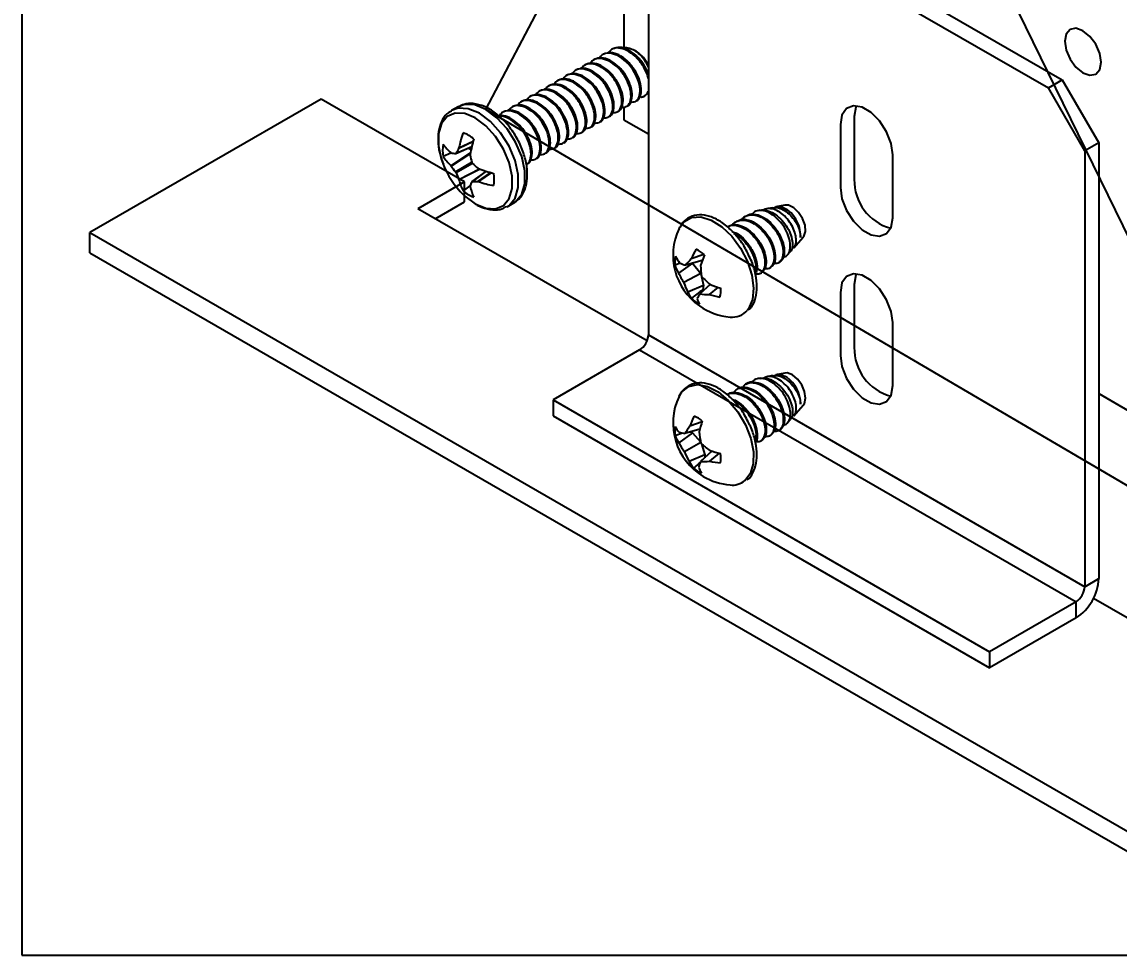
# Model space of a CAD drawing. Extents: x -0.19 to 6.76, y -6.2 to 0.
# Drawn here: x 0 to 2.667, y -6.202 to -3.933 of the extents above; entities that cross this region are included whole.
import ezdxf
from ezdxf import colors
from ezdxf.entities.mleader import LeaderData, LeaderLine
from ezdxf.math import Vec2, Vec3

# ---------------------------------------------------------------- set-up
doc = ezdxf.new("R2010")
doc.units = 0
doc.header["$LTSCALE"] = 0.5
doc.header["$MEASUREMENT"] = 0
for name, color, linetype in [('Brackets', 181, 'CONTINUOUS'), ('End Cap', 92, 'CONTINUOUS'), ('FAB DWG', 221, 'CONTINUOUS'), ('Hardware', 242, 'CONTINUOUS')]:
    doc.layers.add(name, color=color, linetype=linetype)
doc.layers.add('Text-Unprinted', color=131, linetype='CONTINUOUS', plot=False)
doc.styles.add('LSAD_Standard', font='arial.ttf')

msp = doc.modelspace()

# ---------------------------------------------------------------- linework, layer by layer
at = {"layer": 'Brackets', "linetype": 'Continuous', "lineweight": 25, "transparency": 16777216}
for p, q in [((1.6447, -3.564), (2.5286, -4.0741)), ((1.6109, -3.5835), (2.4948, -4.0936)), ((1.5225, -3.6345), (1.5225, -4.6939)), ((2.4948, -4.0936), (2.5286, -4.0741)), ((2.5286, -4.0741), (2.617, -4.2272)), ((2.5832, -4.2467), (2.4948, -4.0936)), ((0.7275, -4.1209), (0.1654, -4.4453)), ((1.0754, -4.3217), (0.7275, -4.1209)), ((2.617, -4.2272), (2.5832, -4.2467)), ((2.617, -4.2272), (2.617, -5.2865)), ((2.5832, -4.2467), (2.5832, -5.306)), ((1.0754, -4.3705), (1.0754, -4.3217)), ((1.0047, -4.4114), (1.0754, -4.3705)), ((1.5194, -4.7085), (0.9624, -4.387)), ((0.1654, -4.4941), (0.1654, -4.4453)), ((0.1654, -4.4453), (3.1239, -6.1528)), ((0.1654, -4.4941), (3.1239, -6.2016)), ((1.5225, -4.6939), (2.5832, -5.306)), ((1.5013, -4.7306), (1.2911, -4.8519)), ((1.5013, -4.7306), (2.5619, -5.3428)), ((1.2911, -4.8519), (2.3518, -5.4641)), ((1.2911, -4.8519), (1.2911, -4.891)), ((1.2911, -4.891), (2.3518, -5.5031)), ((2.5832, -5.306), (2.617, -5.2865)), ((2.5619, -5.3428), (2.3518, -5.4641)), ((2.5619, -5.3818), (2.5619, -5.3428)), ((3.2251, -5.6929), (2.6042, -5.3346)), ((2.5619, -5.3818), (2.3518, -5.5031)), ((2.3518, -5.4641), (2.3518, -5.5031))]:
    msp.add_line(p, q, dxfattribs=at)
at = {"layer": 'Brackets', "transparency": 16777216}
for p, q in [((1.9892, -4.1824), (1.9892, -4.3355)), ((2.023, -4.1628), (2.023, -4.3159)), ((2.1165, -4.4089), (2.1165, -4.2558)), ((2.023, -4.5711), (2.023, -4.7242)), ((1.9892, -4.5906), (1.9892, -4.7437)), ((2.1165, -4.8172), (2.1165, -4.6641))]:
    msp.add_line(p, q, dxfattribs=at)
at = {"layer": 'Brackets', "ltscale": 0.5, "transparency": 16777216}
msp.add_line((1.0754, -4.3217), (0.9624, -4.387), dxfattribs=at)
at = {"layer": 'Brackets', "transparency": 16777216, "flags": 128}
for points in [[(2.1165, -4.2558), (2.1126, -4.2285), (2.1016, -4.2), (2.0846, -4.1738), (2.0639, -4.1531), (2.0418, -4.1403), (2.021, -4.1371), (2.0041, -4.1437), (1.993, -4.1594), (1.9892, -4.1824)], [(2.028, -4.1371), (2.0268, -4.1399), (2.023, -4.1628)], [(1.9892, -4.3355), (1.993, -4.3628), (2.0041, -4.3913), (2.021, -4.4175), (2.0418, -4.4382), (2.0639, -4.4509), (2.0846, -4.4542), (2.1016, -4.4476), (2.1126, -4.4319), (2.1165, -4.4089)], [(2.1165, -4.6641), (2.1126, -4.6368), (2.1016, -4.6083), (2.0846, -4.5821), (2.0639, -4.5614), (2.0418, -4.5486), (2.021, -4.5454), (2.0041, -4.552), (1.993, -4.5677), (1.9892, -4.5906)], [(2.028, -4.5454), (2.0268, -4.5482), (2.023, -4.5711)], [(1.9892, -4.7437), (1.993, -4.7711), (2.0041, -4.7996), (2.021, -4.8257), (2.0418, -4.8465), (2.0639, -4.8592), (2.0846, -4.8625), (2.1016, -4.8558), (2.1126, -4.8401), (2.1165, -4.8172)]]:
    msp.add_lwpolyline(points, dxfattribs=at)
at = {"layer": 'Brackets', "transparency": 16777216}
for centre in [(2.1437, -4.3183), (2.1437, -4.7266)]:
    msp.add_arc(centre, 0.1207, 178.8635, 254.4999, dxfattribs=at)
at = {"layer": 'Brackets', "linetype": 'Continuous', "lineweight": 25, "transparency": 16777216}
for centre, radius in [((1.4764, -4.6918), 0.0461), ((2.4975, -5.2811), 0.1196), ((2.5371, -5.304), 0.0461)]:
    msp.add_arc(centre, radius, 302.6023, 357.3977, dxfattribs=at)
at = {"layer": 'End Cap', "transparency": 16777216}
for p, q in [((1.4632, -2.9539), (1.4632, -3.9954)), ((1.4632, -4.1404), (1.4632, -4.1707)), ((1.4632, -4.1707), (1.5225, -4.2049)), ((2.617, -4.8367), (3.2839, -5.2217))]:
    msp.add_line(p, q, dxfattribs=at)
at = {"layer": 'End Cap', "transparency": 16777216, "flags": 128}
msp.add_lwpolyline([(2.6229, -4.031), (2.6195, -4.0095), (2.61, -3.9874), (2.5956, -3.9681), (2.5787, -3.9544), (2.5618, -3.9485), (2.5475, -3.9513), (2.5379, -3.9624), (2.5345, -3.9799), (2.5379, -4.0014), (2.5475, -4.0235), (2.5618, -4.0428), (2.5787, -4.0565), (2.5956, -4.0624), (2.61, -4.0596), (2.6195, -4.0486), (2.6229, -4.031)], dxfattribs=at)
at = {"layer": 'Hardware', "transparency": 16777216}
for p, q in [((1.426, -4.0276), (1.4287, -4.026)), ((1.4481, -4.0149), (1.4508, -4.0133)), ((1.4702, -4.0021), (1.4729, -4.0005)), ((1.4937, -4.0051), (1.4875, -4.0016)), ((1.3818, -4.0531), (1.3845, -4.0515)), ((1.4039, -4.0404), (1.4066, -4.0388)), ((1.3376, -4.0786), (1.3403, -4.077)), ((1.3597, -4.0659), (1.3624, -4.0643)), ((1.2934, -4.1041), (1.2962, -4.1026)), ((1.3155, -4.0914), (1.3182, -4.0898)), ((1.2492, -4.1297), (1.252, -4.1281)), ((1.2713, -4.1169), (1.2741, -4.1153)), ((1.5046, -4.1159), (1.5013, -4.1152)), ((1.0603, -4.1392), (1.0443, -4.1484)), ((1.205, -4.1552), (1.2078, -4.1536)), ((1.2271, -4.1424), (1.2299, -4.1408)), ((1.1829, -4.1679), (1.1857, -4.1663)), ((1.0543, -4.253), (1.0934, -4.2361)), ((1.0551, -4.2522), (1.0935, -4.2356)), ((1.0962, -4.2244), (1.0618, -4.2405)), ((1.0618, -4.2405), (1.0622, -4.2392)), ((1.0622, -4.2392), (1.0965, -4.2232)), ((1.0852, -4.2396), (1.0918, -4.2434)), ((1.0426, -4.2524), (1.0239, -4.2603)), ((1.0423, -4.2507), (1.0432, -4.2512)), ((1.0423, -4.2825), (1.0904, -4.2509)), ((1.0901, -4.2527), (1.0432, -4.2835)), ((1.0897, -4.2551), (1.0897, -4.2566)), ((1.0432, -4.2835), (1.0423, -4.2825)), ((1.0535, -4.2972), (1.0932, -4.2743)), ((1.0948, -4.2769), (1.0551, -4.2998)), ((1.0618, -4.3157), (1.1119, -4.2904)), ((1.1136, -4.291), (1.0622, -4.3169)), ((1.1083, -4.2888), (1.1096, -4.2895)), ((1.0622, -4.3169), (1.0618, -4.3157)), ((1.1279, -4.2959), (1.0937, -4.3213)), ((1.1284, -4.296), (1.0948, -4.321)), ((1.1083, -4.3211), (1.1395, -4.2993)), ((1.1406, -4.2996), (1.1096, -4.3213)), ((1.0884, -4.3318), (1.0723, -4.344)), ((1.0897, -4.3318), (1.0897, -4.3328)), ((1.1096, -4.3213), (1.1083, -4.3211)), ((1.1793, -4.3823), (1.1952, -4.373)), ((1.794, -4.3909), (1.7884, -4.392)), ((1.8239, -4.3846), (1.8104, -4.3874)), ((1.8538, -4.3783), (1.8324, -4.3828)), ((1.7392, -4.417), (1.7364, -4.4186)), ((1.7613, -4.4042), (1.7585, -4.4058)), ((1.597, -4.4354), (1.5987, -4.432)), ((1.876, -4.4822), (1.899, -4.4566)), ((1.6573, -4.4981), (1.6269, -4.5089)), ((1.861, -4.499), (1.8672, -4.4921)), ((1.601, -4.5198), (1.5867, -4.5243)), ((1.6294, -4.5199), (1.5958, -4.5436)), ((1.6529, -4.5127), (1.6131, -4.5247)), ((1.6292, -4.5198), (1.6294, -4.5199)), ((1.6294, -4.5199), (1.6497, -4.5446)), ((1.6545, -4.5104), (1.6529, -4.5127)), ((1.8164, -4.5317), (1.8192, -4.5301)), ((1.8385, -4.519), (1.8413, -4.5174)), ((1.6497, -4.5446), (1.6088, -4.5669)), ((1.6497, -4.5446), (1.6562, -4.5741)), ((1.7943, -4.5445), (1.7971, -4.5429)), ((1.6562, -4.5741), (1.6186, -4.5897)), ((1.6726, -4.5711), (1.6476, -4.5943)), ((1.6562, -4.5741), (1.6552, -4.5836)), ((1.6918, -4.5782), (1.6699, -4.5958)), ((1.7945, -4.799), (1.7887, -4.8002)), ((1.8245, -4.7927), (1.8107, -4.7956)), ((1.8538, -4.7866), (1.8326, -4.791)), ((1.7395, -4.8251), (1.7367, -4.8267)), ((1.7616, -4.8123), (1.7588, -4.8139)), ((1.597, -4.8436), (1.598, -4.8416)), ((1.7174, -4.8378), (1.7146, -4.8394)), ((1.8762, -4.8903), (1.899, -4.8649)), ((1.6529, -4.9052), (1.6233, -4.9161)), ((1.8612, -4.9071), (1.8676, -4.8999)), ((1.6057, -4.9324), (1.5872, -4.9389)), ((1.6297, -4.9323), (1.5966, -4.9564)), ((1.6479, -4.9227), (1.6112, -4.9338)), ((1.6251, -4.9296), (1.6297, -4.9323)), ((1.6297, -4.9323), (1.6495, -4.9537)), ((1.65, -4.9559), (1.6105, -4.9784)), ((1.652, -4.9587), (1.6595, -4.9851)), ((1.7947, -4.9526), (1.7974, -4.951)), ((1.8167, -4.9398), (1.8195, -4.9382)), ((1.6595, -4.9851), (1.622, -5.0014)), ((1.6766, -4.9764), (1.6495, -5.0017)), ((1.6595, -4.9851), (1.6594, -4.9925)), ((1.6947, -4.9815), (1.6712, -5.0009))]:
    msp.add_line(p, q, dxfattribs=at)
at = {"layer": 'Hardware', "transparency": 16777216, "flags": 128}
for points in [[(1.1019, -4.3756), (1.1274, -4.3861), (1.1509, -4.3873), (1.1704, -4.379), (1.1843, -4.362), (1.1916, -4.3377), (1.1916, -4.3079), (1.1843, -4.2751), (1.1704, -4.242), (1.1509, -4.2113), (1.1274, -4.1854), (1.1019, -4.1664), (1.0764, -4.1559), (1.053, -4.1548), (1.0335, -4.163), (1.0195, -4.18), (1.0123, -4.2044), (1.0123, -4.2342), (1.0192, -4.2658)], [(1.1781, -4.3829), (1.1839, -4.3792), (1.1986, -4.3613), (1.2063, -4.3356), (1.2063, -4.3042), (1.1986, -4.2697), (1.1839, -4.2348), (1.1634, -4.2024), (1.1387, -4.1751), (1.1118, -4.1551), (1.0849, -4.144), (1.0602, -4.1428), (1.0438, -4.1487)], [(1.1952, -4.373), (1.1999, -4.37), (1.2146, -4.352), (1.2222, -4.3263), (1.2222, -4.295), (1.2146, -4.2605), (1.1999, -4.2256), (1.1794, -4.1932), (1.1546, -4.1659), (1.1277, -4.1459), (1.1009, -4.1348), (1.0761, -4.1336), (1.0603, -4.1392)], [(1.0651, -4.3453), (1.0764, -4.3566), (1.1019, -4.3756)], [(1.9044, -4.4427), (1.9034, -4.4275), (1.8975, -4.4111), (1.8878, -4.3961), (1.8757, -4.3847), (1.8631, -4.3786), (1.8538, -4.3783)], [(1.5987, -4.432), (1.609, -4.4187), (1.6274, -4.4084), (1.6499, -4.407), (1.675, -4.4147), (1.7007, -4.4308), (1.7252, -4.4542), (1.7466, -4.4831), (1.7634, -4.5153), (1.7743, -4.5485), (1.7784, -4.5803), (1.7756, -4.6082), (1.766, -4.6302), (1.7633, -4.6338)], [(1.899, -4.4566), (1.9006, -4.4545), (1.9044, -4.4427)], [(1.6552, -4.5836), (1.6566, -4.5848), (1.6572, -4.5853)], [(1.9046, -4.8476), (1.9024, -4.8319), (1.8955, -4.8156), (1.8851, -4.8012), (1.8727, -4.791), (1.8602, -4.7864), (1.8538, -4.7866)], [(1.598, -4.8416), (1.604, -4.8324), (1.6206, -4.8192), (1.6418, -4.8148), (1.6663, -4.8194), (1.692, -4.8327), (1.7171, -4.8538), (1.7398, -4.881), (1.7583, -4.9123), (1.7713, -4.9455), (1.7778, -4.978), (1.7774, -5.0075), (1.77, -5.0318), (1.757, -5.0483)], [(1.899, -4.8649), (1.9019, -4.8604), (1.9046, -4.8476)]]:
    msp.add_lwpolyline(points, dxfattribs=at)
at = {"layer": 'Hardware', "transparency": 16777216}
for centre, radius, start, end in [((1.4553, -4.067), 0.0728, 22.6735, 58.2364), ((1.5005, -4.0897), 0.0266, 278.914, 325.8907), ((1.3249, -4.2912), 0.2678, 160.6536, 168.817), ((1.0444, -4.2807), 0.083, 49.6335, 70.3719), ((1.1056, -4.2453), 0.0831, 169.6325, 190.3675), ((1.121, -4.1611), 0.1193, 215.5248, 228.7388), ((1.4175, -4.3085), 0.3321, 164.0757, 170.7452), ((1.2215, -4.202), 0.2121, 197.5094, 222.4852), ((1.1221, -4.1976), 0.1164, 212.529, 226.7643), ((1.0757, -4.1055), 0.1492, 257.4359, 261.4799), ((1.2572, -4.3593), 0.2287, 148.6893, 152.0809), ((1.3635, -4.2114), 0.2774, 189.3761, 193.0942), ((1.2164, -4.1634), 0.2108, 214.741, 219.4114), ((1.2843, -4.0743), 0.2774, 226.9064, 230.6244), ((1.2272, -3.9789), 0.3322, 249.257, 255.9259), ((1.2524, -4.2257), 0.2108, 200.5891, 205.2593), ((1.1756, -4.2902), 0.1165, 193.2378, 207.4715), ((1.0648, -4.316), 0.0831, 349.6325, 10.3675), ((1.126, -4.2807), 0.083, 229.6335, 250.3719), ((1.2321, -4.3765), 0.1492, 158.528, 162.5729), ((1.2067, -4.3095), 0.1193, 191.2637, 204.4763), ((1.103, -4.0924), 0.2288, 267.9256, 271.3165), ((1.196, -4.0678), 0.2678, 251.1855, 259.3484), ((1.8143, -4.4527), 0.078, 356.5728, 52.1558), ((1.7335, -4.4999), 0.151, 154.7008, 234.7974), ((1.6493, -4.5198), 0.0628, 164.2853, 184.0904), ((1.6623, -4.47), 0.0805, 204.0889, 217.3323), ((1.8119, -4.5895), 0.2018, 148.9538, 156.4498), ((1.5991, -4.5629), 0.0871, 46.8458, 62.7491), ((1.9638, -4.6221), 0.3289, 158.078, 162.8069), ((1.6704, -4.4963), 0.0883, 198.4863, 212.3424), ((1.6406, -4.4337), 0.095, 243.5671, 253.1832), ((1.7636, -4.6419), 0.1908, 135.7923, 142.0767), ((1.8749, -4.5193), 0.2254, 181.4322, 188.3501), ((1.732, -4.483), 0.149, 203.9671, 214.2738), ((1.8125, -4.3997), 0.2213, 223.496, 230.7509), ((1.7311, -4.5277), 0.1285, 197.7834, 208.8607), ((1.7769, -4.3177), 0.2741, 247.6032, 253.4491), ((1.6361, -4.5849), 0.0628, 344.2853, 4.0904), ((1.6758, -4.57), 0.0604, 199.0597, 215.8256), ((1.6864, -4.5418), 0.0871, 226.8458, 242.7491), ((1.75, -4.6576), 0.1204, 148.2816, 154.4864), ((1.69, -4.5951), 0.0498, 192.3603, 209.042), ((1.6694, -4.4408), 0.1551, 261.909, 270.1785), ((1.7242, -4.4175), 0.1864, 253.0594, 261.4774), ((1.7335, -4.4999), 0.151, 234.7974, 265.2938), ((1.7265, -4.6025), 0.0482, 263.615, 319.6001), ((1.8128, -4.8621), 0.0797, 0.1256, 54.8444), ((1.7335, -4.9082), 0.151, 154.7008, 239.1554), ((1.8065, -4.9789), 0.1936, 153.1348, 161.0726), ((1.6049, -4.9623), 0.0765, 50.4823, 67.8286), ((1.9394, -4.9973), 0.3009, 161.7876, 167.0297), ((1.6593, -4.9287), 0.0727, 170.1635, 188.1129), ((1.6473, -4.8861), 0.0669, 206.7711, 221.2792), ((1.6271, -4.8398), 0.0953, 251.6107, 260.3934), ((1.7563, -5.0203), 0.1689, 141.9126, 149.1943), ((1.8695, -4.9108), 0.2241, 184.8363, 191.9059), ((1.6587, -4.9118), 0.0764, 200.8226, 215.7312), ((1.7224, -4.8925), 0.141, 206.9329, 217.5247), ((1.8031, -4.7941), 0.2235, 226.8282, 233.9492), ((1.739, -4.9285), 0.1378, 201.2429, 211.9539), ((1.7646, -4.6972), 0.2927, 251.48, 256.8943), ((1.6262, -4.9926), 0.0727, 350.1635, 8.1129), ((1.6884, -4.9733), 0.0721, 202.941, 218.2951), ((1.7395, -5.0404), 0.0979, 156.7271, 165.0084), ((1.6544, -4.838), 0.1638, 268.3143, 275.9026), ((1.7133, -4.8143), 0.1913, 257.2968, 265.3763), ((1.6806, -4.959), 0.0765, 230.4823, 247.8286), ((1.7042, -4.9968), 0.0621, 197.1353, 212.1721), ((1.7335, -4.9082), 0.151, 239.1554, 265.2938), ((1.7268, -5.0111), 0.0479, 263.2526, 309.0993)]:
    msp.add_arc(centre, radius, start, end, dxfattribs=at)
for points, knots in [([(1.4702, -4.0021), (1.4634, -3.9996), (1.4498, -3.9945), (1.4333, -3.9978), (1.4272, -4.0058), (1.4248, -4.0089)], [0, 0, 0, 0, 0.37148, 0.752767, 1, 1, 1, 1]), ([(1.4729, -4.0005), (1.4661, -3.9978), (1.4522, -3.9924), (1.4412, -3.9966), (1.4357, -3.9988)], [0, 0, 0, 0, 0.496367, 1, 1, 1, 1]), ([(1.4599, -3.9968), (1.4607, -3.9963), (1.4653, -3.9941), (1.4752, -3.9957), (1.4838, -3.9998), (1.4875, -4.0016)], [0, 0, 0, 0, 0.117011, 0.618604, 1, 1, 1, 1]), ([(1.426, -4.0276), (1.4192, -4.0251), (1.4056, -4.02), (1.3892, -4.0233), (1.383, -4.0313), (1.3806, -4.0345)], [0, 0, 0, 0, 0.3714803, 0.7527671, 1, 1, 1, 1]), ([(1.4287, -4.026), (1.4219, -4.0233), (1.4081, -4.0179), (1.397, -4.0221), (1.3915, -4.0243)], [0, 0, 0, 0, 0.496367, 1, 1, 1, 1]), ([(1.4481, -4.0149), (1.4413, -4.0123), (1.4277, -4.0073), (1.4112, -4.0105), (1.4051, -4.0185), (1.4027, -4.0217)], [0, 0, 0, 0, 0.37148, 0.752767, 1, 1, 1, 1]), ([(1.4508, -4.0133), (1.444, -4.0106), (1.4302, -4.0051), (1.4191, -4.0094), (1.4136, -4.0115)], [0, 0, 0, 0, 0.496367, 1, 1, 1, 1]), ([(1.4715, -4.1373), (1.4715, -4.1373), (1.4763, -4.1366), (1.4816, -4.1264), (1.4844, -4.1083), (1.479, -4.0845), (1.467, -4.0604), (1.4493, -4.0388), (1.4355, -4.0303), (1.4287, -4.026)], [0, 0, 0, 0, 0.001946, 0.165008, 0.333342, 0.501676, 0.664738, 0.834553, 1, 1, 1, 1]), ([(1.4792, -4.128), (1.4833, -4.1279), (1.4925, -4.1276), (1.5012, -4.1158), (1.5037, -4.097), (1.4984, -4.0734), (1.4863, -4.0492), (1.4686, -4.0277), (1.4548, -4.0191), (1.4481, -4.0149)], [0, 0, 0, 0, 0.120469, 0.264167, 0.412511, 0.560854, 0.704552, 0.8542, 1, 1, 1, 1]), ([(1.4936, -4.1245), (1.4936, -4.1245), (1.4984, -4.1238), (1.5037, -4.1136), (1.5065, -4.0955), (1.5011, -4.0717), (1.489, -4.0476), (1.4713, -4.0261), (1.4576, -4.0175), (1.4508, -4.0133)], [0, 0, 0, 0, 0.001946, 0.165008, 0.333342, 0.501676, 0.664738, 0.834553, 1, 1, 1, 1]), ([(1.5225, -4.0709), (1.5217, -4.0674), (1.5182, -4.0561), (1.5084, -4.0364), (1.4907, -4.0149), (1.4769, -4.0063), (1.4702, -4.0021)], [0.4800935, 0.4800935, 0.4800935, 0.4800935, 0.5478579, 0.6958087, 0.8498857, 1, 1, 1, 1]), ([(1.5225, -4.06), (1.5223, -4.0595), (1.5194, -4.0513), (1.5112, -4.0349), (1.4934, -4.0133), (1.4797, -4.0047), (1.4729, -4.0005)], [0.336767, 0.336767, 0.336767, 0.336767, 0.3483086, 0.5615562, 0.783634, 1, 1, 1, 1]), ([(1.5225, -4.043), (1.5207, -4.0388), (1.5157, -4.0291), (1.5053, -4.0152), (1.4949, -4.0061), (1.4889, -4.0024), (1.4875, -4.0016)], [0.4345109, 0.4345109, 0.4345109, 0.4345109, 0.5741912, 0.7586659, 0.9446396, 1, 1, 1, 1]), ([(1.3818, -4.0531), (1.375, -4.0506), (1.3614, -4.0455), (1.345, -4.0488), (1.3389, -4.0568), (1.3365, -4.06)], [0, 0, 0, 0, 0.3714803, 0.7527671, 1, 1, 1, 1]), ([(1.3845, -4.0515), (1.3777, -4.0488), (1.3639, -4.0434), (1.3528, -4.0476), (1.3473, -4.0498)], [0, 0, 0, 0, 0.4963672, 1, 1, 1, 1]), ([(1.4039, -4.0404), (1.3971, -4.0379), (1.3835, -4.0328), (1.3671, -4.036), (1.361, -4.0441), (1.3585, -4.0472)], [0, 0, 0, 0, 0.3714803, 0.7527671, 1, 1, 1, 1]), ([(1.4066, -4.0388), (1.3998, -4.0361), (1.386, -4.0307), (1.3749, -4.0349), (1.3694, -4.037)], [0, 0, 0, 0, 0.496367, 1, 1, 1, 1]), ([(1.4129, -4.1662), (1.4171, -4.1661), (1.4262, -4.1659), (1.4349, -4.1541), (1.4374, -4.1352), (1.4321, -4.1116), (1.42, -4.0875), (1.4023, -4.066), (1.3886, -4.0574), (1.3818, -4.0531)], [0, 0, 0, 0, 0.120469, 0.264167, 0.412511, 0.560854, 0.704552, 0.8542, 1, 1, 1, 1]), ([(1.4273, -4.1628), (1.4273, -4.1628), (1.4321, -4.1621), (1.4374, -4.1519), (1.4402, -4.1338), (1.4348, -4.11), (1.4228, -4.0859), (1.4051, -4.0644), (1.3913, -4.0558), (1.3845, -4.0515)], [0, 0, 0, 0, 0.001946, 0.165008, 0.333342, 0.501676, 0.664738, 0.834553, 1, 1, 1, 1]), ([(1.4358, -4.1535), (1.4397, -4.1533), (1.4485, -4.1529), (1.457, -4.1413), (1.4595, -4.1225), (1.4542, -4.0989), (1.4421, -4.0747), (1.4244, -4.0532), (1.4107, -4.0446), (1.4039, -4.0404)], [0.0083488, 0.0083488, 0.0083488, 0.0083488, 0.1204693, 0.2641674, 0.4125107, 0.5608539, 0.7045521, 0.8542005, 1, 1, 1, 1]), ([(1.4494, -4.15), (1.4494, -4.15), (1.4542, -4.1493), (1.4595, -4.1391), (1.4623, -4.1211), (1.4569, -4.0973), (1.4449, -4.0731), (1.4272, -4.0516), (1.4134, -4.043), (1.4066, -4.0388)], [0, 0, 0, 0, 0.001946, 0.165008, 0.333342, 0.501676, 0.664738, 0.834553, 1, 1, 1, 1]), ([(1.4571, -4.1407), (1.4613, -4.1406), (1.4704, -4.1404), (1.4791, -4.1286), (1.4816, -4.1097), (1.4763, -4.0861), (1.4642, -4.0619), (1.4465, -4.0404), (1.4328, -4.0319), (1.426, -4.0276)], [0, 0, 0, 0, 0.120469, 0.264167, 0.412511, 0.560854, 0.704552, 0.8542, 1, 1, 1, 1]), ([(1.3376, -4.0786), (1.3309, -4.0761), (1.3172, -4.071), (1.3008, -4.0743), (1.2947, -4.0823), (1.2923, -4.0855)], [0, 0, 0, 0, 0.37148, 0.752767, 1, 1, 1, 1]), ([(1.3403, -4.077), (1.3335, -4.0743), (1.3197, -4.0689), (1.3086, -4.0732), (1.3031, -4.0753)], [0, 0, 0, 0, 0.496367, 1, 1, 1, 1]), ([(1.3597, -4.0659), (1.3529, -4.0634), (1.3393, -4.0583), (1.3229, -4.0615), (1.3168, -4.0696), (1.3144, -4.0727)], [0, 0, 0, 0, 0.37148, 0.752767, 1, 1, 1, 1]), ([(1.3624, -4.0643), (1.3556, -4.0616), (1.3418, -4.0562), (1.3307, -4.0604), (1.3252, -4.0625)], [0, 0, 0, 0, 0.496367, 1, 1, 1, 1]), ([(1.3687, -4.1917), (1.3729, -4.1916), (1.382, -4.1914), (1.3907, -4.1796), (1.3932, -4.1608), (1.3879, -4.1372), (1.3758, -4.113), (1.3581, -4.0915), (1.3444, -4.0829), (1.3376, -4.0786)], [0, 0, 0, 0, 0.120469, 0.264167, 0.412511, 0.560854, 0.704552, 0.8542, 1, 1, 1, 1]), ([(1.3831, -4.1883), (1.3831, -4.1883), (1.3879, -4.1876), (1.3932, -4.1774), (1.3961, -4.1593), (1.3906, -4.1355), (1.3786, -4.1114), (1.3609, -4.0899), (1.3471, -4.0813), (1.3403, -4.077)], [0, 0, 0, 0, 0.001946, 0.165008, 0.333342, 0.501676, 0.664738, 0.834553, 1, 1, 1, 1]), ([(1.3908, -4.179), (1.395, -4.1789), (1.4041, -4.1786), (1.4128, -4.1668), (1.4153, -4.148), (1.41, -4.1244), (1.3979, -4.1002), (1.3802, -4.0787), (1.3665, -4.0701), (1.3597, -4.0659)], [0, 0, 0, 0, 0.120469, 0.264167, 0.412511, 0.560854, 0.704552, 0.8542, 1, 1, 1, 1]), ([(1.4052, -4.1756), (1.4052, -4.1756), (1.41, -4.1748), (1.4153, -4.1647), (1.4181, -4.1466), (1.4127, -4.1228), (1.4007, -4.0986), (1.383, -4.0771), (1.3692, -4.0685), (1.3624, -4.0643)], [0, 0, 0, 0, 0.001946, 0.165008, 0.333342, 0.501676, 0.664738, 0.834553, 1, 1, 1, 1]), ([(1.2934, -4.1041), (1.2867, -4.1016), (1.273, -4.0965), (1.2566, -4.0998), (1.2505, -4.1078), (1.2481, -4.111)], [0, 0, 0, 0, 0.37148, 0.752767, 1, 1, 1, 1]), ([(1.2962, -4.1026), (1.2893, -4.0999), (1.2755, -4.0944), (1.2644, -4.0987), (1.2589, -4.1008)], [0, 0, 0, 0, 0.496367, 1, 1, 1, 1]), ([(1.3155, -4.0914), (1.3088, -4.0889), (1.2951, -4.0838), (1.2787, -4.0871), (1.2726, -4.0951), (1.2702, -4.0982)], [0, 0, 0, 0, 0.37148, 0.752767, 1, 1, 1, 1]), ([(1.3182, -4.0898), (1.3114, -4.0871), (1.2976, -4.0817), (1.2865, -4.0859), (1.281, -4.0881)], [0, 0, 0, 0, 0.496367, 1, 1, 1, 1]), ([(1.3245, -4.2173), (1.3287, -4.2171), (1.3378, -4.2169), (1.3465, -4.2051), (1.349, -4.1863), (1.3437, -4.1627), (1.3316, -4.1385), (1.3139, -4.117), (1.3002, -4.1084), (1.2934, -4.1041)], [0, 0, 0, 0, 0.120469, 0.264167, 0.412511, 0.560854, 0.704552, 0.8542, 1, 1, 1, 1]), ([(1.3389, -4.2138), (1.3389, -4.2138), (1.3437, -4.2131), (1.349, -4.2029), (1.3519, -4.1848), (1.3464, -4.161), (1.3344, -4.1369), (1.3167, -4.1154), (1.3029, -4.1068), (1.2962, -4.1026)], [0, 0, 0, 0, 0.001946, 0.165008, 0.333342, 0.501676, 0.664738, 0.834553, 1, 1, 1, 1]), ([(1.3466, -4.2045), (1.3508, -4.2044), (1.3599, -4.2041), (1.3686, -4.1923), (1.3711, -4.1735), (1.3658, -4.1499), (1.3537, -4.1257), (1.336, -4.1042), (1.3223, -4.0956), (1.3155, -4.0914)], [0, 0, 0, 0, 0.120469, 0.264167, 0.412511, 0.560854, 0.704552, 0.8542, 1, 1, 1, 1]), ([(1.361, -4.2011), (1.361, -4.2011), (1.3658, -4.2003), (1.3711, -4.1902), (1.374, -4.1721), (1.3685, -4.1483), (1.3565, -4.1241), (1.3388, -4.1026), (1.325, -4.094), (1.3182, -4.0898)], [0, 0, 0, 0, 0.001946, 0.165008, 0.333342, 0.501676, 0.664738, 0.834553, 1, 1, 1, 1]), ([(1.5046, -4.1159), (1.5076, -4.1153), (1.5151, -4.1137), (1.5204, -4.107), (1.5224, -4.1015), (1.5225, -4.1011)], [0, 0, 0, 0, 0.0944406, 0.2423913, 0.252243, 0.252243, 0.252243, 0.252243]), ([(1.1933, -4.3727), (1.1968, -4.3711), (1.2072, -4.3663), (1.2188, -4.35), (1.2273, -4.3268), (1.2293, -4.2988), (1.2247, -4.2674), (1.2135, -4.2349), (1.1968, -4.2037), (1.1755, -4.1758), (1.1509, -4.1532), (1.1243, -4.1374), (1.0984, -4.1306), (1.0758, -4.1313), (1.0648, -4.1378), (1.0601, -4.1405)], [0, 0, 0, 0, 0.038993, 0.115372, 0.192337, 0.273658, 0.358075, 0.442844, 0.527406, 0.612093, 0.697281, 0.783485, 0.870904, 0.945695, 1, 1, 1, 1]), ([(1.2492, -4.1297), (1.2425, -4.1272), (1.2288, -4.1221), (1.2124, -4.1253), (1.2063, -4.1334), (1.2039, -4.1365)], [0, 0, 0, 0, 0.3714803, 0.7527671, 1, 1, 1, 1]), ([(1.252, -4.1281), (1.2451, -4.1254), (1.2313, -4.12), (1.2202, -4.1242), (1.2147, -4.1263)], [0, 0, 0, 0, 0.496367, 1, 1, 1, 1]), ([(1.2713, -4.1169), (1.2646, -4.1144), (1.2509, -4.1093), (1.2345, -4.1126), (1.2284, -4.1206), (1.226, -4.1238)], [0, 0, 0, 0, 0.3714803, 0.7527671, 1, 1, 1, 1]), ([(1.2741, -4.1153), (1.2672, -4.1126), (1.2534, -4.1072), (1.2423, -4.1114), (1.2368, -4.1136)], [0, 0, 0, 0, 0.496367, 1, 1, 1, 1]), ([(1.2803, -4.2428), (1.2845, -4.2427), (1.2936, -4.2424), (1.3023, -4.2306), (1.3048, -4.2118), (1.2995, -4.1882), (1.2874, -4.164), (1.2697, -4.1425), (1.256, -4.1339), (1.2492, -4.1297)], [0, 0, 0, 0, 0.120469, 0.264167, 0.412511, 0.560854, 0.704552, 0.8542, 1, 1, 1, 1]), ([(1.2947, -4.2393), (1.2947, -4.2393), (1.2995, -4.2386), (1.3048, -4.2284), (1.3077, -4.2103), (1.3023, -4.1866), (1.2902, -4.1624), (1.2725, -4.1409), (1.2587, -4.1323), (1.252, -4.1281)], [0, 0, 0, 0, 0.001946, 0.165008, 0.333342, 0.501676, 0.664738, 0.834553, 1, 1, 1, 1]), ([(1.3024, -4.23), (1.3066, -4.2299), (1.3157, -4.2297), (1.3244, -4.2178), (1.3269, -4.199), (1.3216, -4.1754), (1.3095, -4.1512), (1.2918, -4.1297), (1.2781, -4.1211), (1.2713, -4.1169)], [0, 0, 0, 0, 0.120469, 0.264167, 0.412511, 0.560854, 0.704552, 0.8542, 1, 1, 1, 1]), ([(1.3168, -4.2266), (1.3168, -4.2266), (1.3216, -4.2258), (1.3269, -4.2157), (1.3298, -4.1976), (1.3244, -4.1738), (1.3123, -4.1497), (1.2946, -4.1281), (1.2808, -4.1196), (1.2741, -4.1153)], [0, 0, 0, 0, 0.001946, 0.165008, 0.333342, 0.501676, 0.664738, 0.834553, 1, 1, 1, 1]), ([(1.0441, -4.1498), (1.0418, -4.1508), (1.0325, -4.1549), (1.0215, -4.1702), (1.0125, -4.1929), (1.0103, -4.2207), (1.0137, -4.2502), (1.021, -4.27), (1.0243, -4.2791)], [0, 0, 0, 0, 0.062381, 0.246308, 0.430969, 0.625889, 0.8287, 1, 1, 1, 1]), ([(1.205, -4.1552), (1.1983, -4.1527), (1.1846, -4.1476), (1.1682, -4.1508), (1.1621, -4.1589), (1.1597, -4.162)], [0, 0, 0, 0, 0.37148, 0.752767, 1, 1, 1, 1]), ([(1.2078, -4.1536), (1.2009, -4.1509), (1.1871, -4.1455), (1.1761, -4.1497), (1.1705, -4.1518)], [0, 0, 0, 0, 0.496367, 1, 1, 1, 1]), ([(1.2271, -4.1424), (1.2204, -4.1399), (1.2067, -4.1348), (1.1903, -4.1381), (1.1842, -4.1461), (1.1818, -4.1493)], [0, 0, 0, 0, 0.37148, 0.752767, 1, 1, 1, 1]), ([(1.2299, -4.1408), (1.223, -4.1381), (1.2092, -4.1327), (1.1981, -4.1369), (1.1926, -4.1391)], [0, 0, 0, 0, 0.496367, 1, 1, 1, 1]), ([(1.2361, -4.2683), (1.2403, -4.2682), (1.2495, -4.2679), (1.2581, -4.2561), (1.2606, -4.2373), (1.2553, -4.2137), (1.2432, -4.1895), (1.2255, -4.168), (1.2118, -4.1594), (1.205, -4.1552)], [0, 0, 0, 0, 0.120469, 0.264167, 0.412511, 0.560854, 0.704552, 0.8542, 1, 1, 1, 1]), ([(1.2505, -4.2649), (1.2505, -4.2648), (1.2553, -4.2641), (1.2606, -4.254), (1.2635, -4.2359), (1.2581, -4.2121), (1.246, -4.1879), (1.2283, -4.1664), (1.2145, -4.1578), (1.2078, -4.1536)], [0, 0, 0, 0, 0.001946, 0.165008, 0.333342, 0.501676, 0.664738, 0.834553, 1, 1, 1, 1]), ([(1.2582, -4.2555), (1.2624, -4.2554), (1.2716, -4.2552), (1.2802, -4.2434), (1.2827, -4.2245), (1.2774, -4.2009), (1.2653, -4.1768), (1.2476, -4.1553), (1.2339, -4.1467), (1.2271, -4.1424)], [0, 0, 0, 0, 0.120469, 0.264167, 0.412511, 0.560854, 0.704552, 0.8542, 1, 1, 1, 1]), ([(1.2726, -4.2521), (1.2726, -4.2521), (1.2774, -4.2514), (1.2827, -4.2412), (1.2856, -4.2231), (1.2802, -4.1993), (1.2681, -4.1752), (1.2504, -4.1537), (1.2366, -4.1451), (1.2299, -4.1408)], [0, 0, 0, 0, 0.001946, 0.165008, 0.333342, 0.501676, 0.664738, 0.834553, 1, 1, 1, 1]), ([(1.1857, -4.1663), (1.1787, -4.1633), (1.1692, -4.1591), (1.1617, -4.1614), (1.1597, -4.162)], [0, 0, 0, 0, 0.737386, 1, 1, 1, 1]), ([(1.1829, -4.1679), (1.1759, -4.1647), (1.1676, -4.1608), (1.1609, -4.1627), (1.1599, -4.1629)], [0, 0, 0, 0, 0.847164, 1, 1, 1, 1]), ([(1.2256, -4.2792), (1.2257, -4.2792), (1.2304, -4.2785), (1.2358, -4.2683), (1.2386, -4.2502), (1.2332, -4.2264), (1.2211, -4.2023), (1.2034, -4.1808), (1.1897, -4.1722), (1.1829, -4.1679)], [0, 0, 0, 0, 0.001946, 0.165008, 0.333342, 0.501676, 0.664738, 0.834553, 1, 1, 1, 1]), ([(1.2284, -4.2776), (1.2284, -4.2776), (1.2332, -4.2769), (1.2385, -4.2667), (1.2414, -4.2486), (1.236, -4.2248), (1.2239, -4.2007), (1.2062, -4.1792), (1.1924, -4.1706), (1.1857, -4.1663)], [0, 0, 0, 0, 0.001946, 0.165008, 0.333342, 0.501676, 0.664738, 0.834553, 1, 1, 1, 1]), ([(1.0535, -4.2531), (1.0538, -4.2531), (1.0543, -4.2531), (1.0548, -4.2527), (1.055, -4.2523), (1.0551, -4.2522)], [0, 0, 0, 0, 0.42854, 0.857097, 1, 1, 1, 1]), ([(1.0932, -4.2743), (1.0934, -4.2747), (1.0936, -4.2755), (1.0943, -4.2764), (1.0947, -4.2768), (1.0948, -4.2769)], [0, 0, 0, 0, 0.42854, 0.857097, 1, 1, 1, 1]), ([(1.0551, -4.2998), (1.0549, -4.2994), (1.0546, -4.2986), (1.054, -4.2977), (1.0536, -4.2973), (1.0535, -4.2972)], [0, 0, 0, 0, 0.42854, 0.857097, 1, 1, 1, 1]), ([(1.0948, -4.321), (1.0945, -4.321), (1.0939, -4.3211), (1.0934, -4.3215), (1.0933, -4.3218), (1.0932, -4.3219)], [0, 0, 0, 0, 0.42854, 0.857097, 1, 1, 1, 1]), ([(1.103, -4.3764), (1.1077, -4.3789), (1.1214, -4.3861), (1.143, -4.3909), (1.1641, -4.3901), (1.1738, -4.3841), (1.1773, -4.3819)], [0, 0, 0, 0, 0.184404, 0.534813, 0.83533, 1, 1, 1, 1]), ([(1.7618, -4.4051), (1.763, -4.4041), (1.7686, -4.3992), (1.7839, -4.3998), (1.8044, -4.4078), (1.8244, -4.4248), (1.8408, -4.4469), (1.8511, -4.4715), (1.8541, -4.4939), (1.8505, -4.5104), (1.8436, -4.5148), (1.8407, -4.5165)], [0, 0, 0, 0, 0.033583, 0.160945, 0.285032, 0.409119, 0.536482, 0.65878, 0.785032, 0.911284, 1, 1, 1, 1]), ([(1.85, -4.5046), (1.8533, -4.5037), (1.8603, -4.5018), (1.8665, -4.4911), (1.8683, -4.4758), (1.8648, -4.4571), (1.8565, -4.4374), (1.8437, -4.4189), (1.8281, -4.4037), (1.8111, -4.3937), (1.7946, -4.3904), (1.7812, -4.3929), (1.7757, -4.3992), (1.7735, -4.4017)], [0, 0, 0, 0, 0.082247, 0.173958, 0.267237, 0.360762, 0.454202, 0.548975, 0.644201, 0.739369, 0.835636, 0.932561, 1, 1, 1, 1]), ([(1.794, -4.3911), (1.7943, -4.3909), (1.7989, -4.3888), (1.8108, -4.3908), (1.8276, -4.3977), (1.8441, -4.4111), (1.858, -4.4281), (1.868, -4.447), (1.8732, -4.4657), (1.8729, -4.4809), (1.8704, -4.49), (1.8672, -4.4918), (1.8671, -4.4919)], [0, 0, 0, 0, 0.00794, 0.133709, 0.259673, 0.385577, 0.508329, 0.63122, 0.754058, 0.873962, 0.993779, 1, 1, 1, 1]), ([(1.8756, -4.4819), (1.8773, -4.4798), (1.8812, -4.4748), (1.8823, -4.4617), (1.8792, -4.4453), (1.8716, -4.4277), (1.8602, -4.4113), (1.8461, -4.3978), (1.8308, -4.3888), (1.8162, -4.3861), (1.8061, -4.3872), (1.8027, -4.3907), (1.8023, -4.391)], [0, 0, 0, 0, 0.0862958, 0.196617, 0.3072725, 0.4178062, 0.5301078, 0.6430197, 0.755847, 0.8701285, 0.9852946, 1, 1, 1, 1]), ([(1.824, -4.3849), (1.8277, -4.3845), (1.8359, -4.3834), (1.8502, -4.3888), (1.8645, -4.3991), (1.8771, -4.413), (1.8864, -4.4288), (1.8918, -4.4446), (1.892, -4.4532), (1.8921, -4.4574)], [0, 0, 0, 0, 0.129107, 0.278437, 0.427719, 0.57346, 0.718528, 0.86357, 1, 1, 1, 1]), ([(1.8295, -4.3847), (1.8295, -4.3847), (1.8332, -4.3819), (1.844, -4.3828), (1.8553, -4.3867), (1.8613, -4.3906), (1.8621, -4.3911)], [0, 0, 0, 0, 0.0026175, 0.4706786, 0.9266049, 1, 1, 1, 1]), ([(1.8621, -4.3911), (1.8576, -4.3885), (1.8486, -4.3832), (1.837, -4.3813), (1.8315, -4.3835), (1.8296, -4.3843)], [0, 0, 0, 0, 0.390713, 0.782465, 1, 1, 1, 1]), ([(1.7658, -4.4993), (1.7635, -4.4943), (1.7565, -4.4788), (1.7394, -4.4554), (1.7165, -4.4312), (1.6911, -4.4133), (1.6653, -4.4029), (1.6401, -4.4011), (1.6186, -4.409), (1.6048, -4.4203), (1.6006, -4.4298), (1.5996, -4.4322)], [0, 0, 0, 0, 0.062017, 0.190834, 0.319988, 0.44989, 0.580907, 0.711983, 0.838674, 0.959506, 1, 1, 1, 1]), ([(1.7148, -4.4322), (1.716, -4.4312), (1.7216, -4.4263), (1.7369, -4.4269), (1.7574, -4.4349), (1.7775, -4.4519), (1.7939, -4.4741), (1.8041, -4.4986), (1.8073, -4.5213), (1.8027, -4.5381), (1.7936, -4.5471), (1.7856, -4.5462), (1.7829, -4.5458)], [0, 0, 0, 0, 0.030587, 0.146588, 0.259605, 0.372623, 0.488623, 0.600012, 0.715001, 0.829991, 0.941379, 1, 1, 1, 1]), ([(1.7176, -4.4306), (1.7188, -4.4296), (1.7244, -4.4247), (1.7397, -4.4253), (1.7602, -4.4333), (1.7802, -4.4503), (1.7966, -4.4724), (1.8069, -4.497), (1.8099, -4.5194), (1.8063, -4.536), (1.7994, -4.5403), (1.7966, -4.542)], [0, 0, 0, 0, 0.033583, 0.160945, 0.285032, 0.409119, 0.536482, 0.65878, 0.785032, 0.911284, 1, 1, 1, 1]), ([(1.7271, -4.4274), (1.7272, -4.4272), (1.7296, -4.421), (1.7405, -4.4155), (1.7586, -4.4136), (1.7796, -4.4223), (1.7995, -4.4391), (1.816, -4.4613), (1.8262, -4.4858), (1.8294, -4.5085), (1.8248, -4.5254), (1.8157, -4.5343), (1.8077, -4.5334), (1.805, -4.5331)], [0, 0, 0, 0, 0.002779, 0.105554, 0.212584, 0.316862, 0.421139, 0.528169, 0.630944, 0.737041, 0.843138, 0.945912, 1, 1, 1, 1]), ([(1.7397, -4.4179), (1.7409, -4.4168), (1.7465, -4.412), (1.7618, -4.4125), (1.7823, -4.4206), (1.8023, -4.4375), (1.8187, -4.4597), (1.829, -4.4843), (1.832, -4.5067), (1.8284, -4.5232), (1.8215, -4.5275), (1.8186, -4.5293)], [0, 0, 0, 0, 0.033583, 0.160945, 0.285032, 0.409119, 0.536482, 0.65878, 0.785032, 0.911284, 1, 1, 1, 1]), ([(1.7492, -4.4146), (1.7493, -4.4145), (1.7517, -4.4083), (1.7626, -4.4028), (1.7807, -4.4008), (1.8017, -4.4096), (1.8216, -4.4263), (1.8381, -4.4486), (1.8483, -4.4731), (1.8515, -4.4958), (1.8468, -4.5126), (1.8378, -4.5216), (1.8298, -4.5206), (1.8271, -4.5203)], [0, 0, 0, 0, 0.002779, 0.105554, 0.212584, 0.316862, 0.421139, 0.528169, 0.630944, 0.737041, 0.843138, 0.945912, 1, 1, 1, 1]), ([(1.7262, -4.4427), (1.7301, -4.4441), (1.7408, -4.4477), (1.7581, -4.4632), (1.7746, -4.4852), (1.7847, -4.5096), (1.7882, -4.5317), (1.7846, -4.5414), (1.7829, -4.5458)], [0, 0, 0, 0, 0.1071444, 0.2896844, 0.4770431, 0.6569522, 0.8426769, 1, 1, 1, 1]), ([(1.7305, -4.4472), (1.7321, -4.4478), (1.7404, -4.4509), (1.7554, -4.465), (1.7718, -4.4868), (1.7818, -4.5112), (1.7853, -4.531), (1.7825, -4.5392), (1.7815, -4.542)], [0, 0, 0, 0, 0.048979, 0.257148, 0.470812, 0.675981, 0.887783, 1, 1, 1, 1]), ([(1.7662, -4.6333), (1.7688, -4.6308), (1.7768, -4.6233), (1.7839, -4.6042), (1.7874, -4.5778), (1.7839, -4.5474), (1.7766, -4.5203), (1.7686, -4.5047), (1.7658, -4.4993)], [0, 0, 0, 0, 0.095549, 0.286512, 0.484902, 0.688992, 0.893933, 1, 1, 1, 1]), ([(1.6552, -4.5836), (1.6503, -4.5874), (1.6409, -4.5946), (1.6314, -4.6018), (1.6268, -4.6054)], [0, 0, 0, 0, 0.514247, 1, 1, 1, 1]), ([(1.8509, -4.9125), (1.8514, -4.9125), (1.856, -4.9128), (1.8622, -4.907), (1.8678, -4.8955), (1.8681, -4.8789), (1.8632, -4.8598), (1.8535, -4.8401), (1.8399, -4.8224), (1.8237, -4.8086), (1.8067, -4.8002), (1.7907, -4.7989), (1.7793, -4.8023), (1.7753, -4.808), (1.7742, -4.8096)], [0, 0, 0, 0, 0.01067, 0.10342, 0.196058, 0.290279, 0.384748, 0.479133, 0.574863, 0.671051, 0.76718, 0.86442, 0.962324, 1, 1, 1, 1]), ([(1.7946, -4.7996), (1.7985, -4.799), (1.8074, -4.7976), (1.8234, -4.8035), (1.8401, -4.8151), (1.8549, -4.8312), (1.866, -4.8498), (1.8726, -4.8688), (1.8738, -4.8851), (1.8717, -4.8958), (1.8679, -4.8987), (1.867, -4.8994)], [0, 0, 0, 0, 0.099173, 0.225408, 0.351582, 0.474598, 0.597753, 0.720855, 0.841017, 0.961091, 1, 1, 1, 1]), ([(1.876, -4.8902), (1.8762, -4.89), (1.8792, -4.8882), (1.8817, -4.8796), (1.8822, -4.8656), (1.8777, -4.8484), (1.869, -4.8311), (1.8567, -4.8153), (1.8422, -4.803), (1.827, -4.7958), (1.8132, -4.794), (1.8064, -4.7974), (1.8035, -4.799)], [0, 0, 0, 0, 0.008195, 0.117556, 0.229024, 0.34083, 0.452512, 0.565981, 0.680067, 0.794067, 0.909537, 1, 1, 1, 1]), ([(1.8246, -4.7935), (1.827, -4.7929), (1.8337, -4.7912), (1.8466, -4.7951), (1.861, -4.804), (1.8743, -4.8171), (1.8845, -4.8324), (1.8911, -4.8485), (1.892, -4.8575), (1.8925, -4.8619)], [0, 0, 0, 0, 0.091479, 0.247261, 0.402993, 0.55503, 0.706367, 0.857676, 1, 1, 1, 1]), ([(1.8587, -4.7969), (1.8542, -4.7948), (1.8453, -4.7906), (1.8361, -4.7893), (1.8326, -4.791), (1.8326, -4.791)], [0, 0, 0, 0, 0.497972, 0.997269, 1, 1, 1, 1]), ([(1.7628, -4.9015), (1.76, -4.896), (1.7521, -4.8802), (1.734, -4.8572), (1.7103, -4.8344), (1.6847, -4.8182), (1.6589, -4.8099), (1.6343, -4.8104), (1.614, -4.8205), (1.6021, -4.8319), (1.5989, -4.8406), (1.5985, -4.8418)], [0, 0, 0, 0, 0.069485, 0.200511, 0.331961, 0.464289, 0.597756, 0.730401, 0.857505, 0.979721, 1, 1, 1, 1]), ([(1.7284, -4.8354), (1.7311, -4.8321), (1.7376, -4.8239), (1.7545, -4.8213), (1.7749, -4.8275), (1.7954, -4.8425), (1.8129, -4.8637), (1.8247, -4.8881), (1.8297, -4.9116), (1.8268, -4.9301), (1.8182, -4.9414), (1.8093, -4.9414), (1.8054, -4.9414)], [0, 0, 0, 0, 0.075872, 0.183496, 0.288352, 0.393208, 0.500832, 0.604177, 0.710863, 0.817548, 0.920893, 1, 1, 1, 1]), ([(1.7396, -4.8252), (1.7397, -4.8251), (1.7439, -4.8206), (1.7575, -4.8202), (1.7776, -4.8258), (1.7982, -4.841), (1.8156, -4.8621), (1.8275, -4.8866), (1.8324, -4.9098), (1.83, -4.929), (1.8229, -4.9351), (1.8194, -4.9381)], [0, 0, 0, 0, 0.003958, 0.131321, 0.255408, 0.379495, 0.506857, 0.629156, 0.755408, 0.88166, 1, 1, 1, 1]), ([(1.7505, -4.8227), (1.7532, -4.8193), (1.7597, -4.8111), (1.7766, -4.8086), (1.797, -4.8147), (1.8175, -4.8298), (1.835, -4.851), (1.8468, -4.8754), (1.8518, -4.8988), (1.8489, -4.9173), (1.8403, -4.9286), (1.8314, -4.9287), (1.8275, -4.9287)], [0, 0, 0, 0, 0.075872, 0.183496, 0.288352, 0.393208, 0.500832, 0.604177, 0.710863, 0.817548, 0.920893, 1, 1, 1, 1]), ([(1.7617, -4.8125), (1.7618, -4.8123), (1.766, -4.8079), (1.7796, -4.8074), (1.7997, -4.813), (1.8203, -4.8282), (1.8377, -4.8494), (1.8496, -4.8738), (1.8544, -4.897), (1.8521, -4.9162), (1.845, -4.9224), (1.8415, -4.9253)], [0, 0, 0, 0, 0.003958, 0.131321, 0.255408, 0.379495, 0.506857, 0.629156, 0.755408, 0.88166, 1, 1, 1, 1]), ([(1.7147, -4.8396), (1.7148, -4.8394), (1.7191, -4.835), (1.7327, -4.8345), (1.7527, -4.8401), (1.7733, -4.8553), (1.7908, -4.8765), (1.8026, -4.9009), (1.8076, -4.9243), (1.8047, -4.9428), (1.7961, -4.9541), (1.7872, -4.9542), (1.7833, -4.9542)], [0, 0, 0, 0, 0.003606, 0.119647, 0.232702, 0.345758, 0.461798, 0.573224, 0.688252, 0.803281, 0.914707, 1, 1, 1, 1]), ([(1.7175, -4.838), (1.7176, -4.8378), (1.7218, -4.8334), (1.7354, -4.8329), (1.7555, -4.8385), (1.7761, -4.8537), (1.7935, -4.8749), (1.8054, -4.8993), (1.8103, -4.9226), (1.8079, -4.9417), (1.8008, -4.9479), (1.7973, -4.9509)], [0, 0, 0, 0, 0.003958, 0.131321, 0.255408, 0.379495, 0.506857, 0.629156, 0.755408, 0.88166, 1, 1, 1, 1]), ([(1.7258, -4.8505), (1.7283, -4.8512), (1.7375, -4.8535), (1.754, -4.8668), (1.7714, -4.8875), (1.7834, -4.9122), (1.7878, -4.9349), (1.7873, -4.9499), (1.7837, -4.9538), (1.7833, -4.9542)], [0, 0, 0, 0, 0.069497, 0.250488, 0.436256, 0.614639, 0.798787, 0.982935, 1, 1, 1, 1]), ([(1.7296, -4.8541), (1.73, -4.8542), (1.737, -4.8563), (1.7512, -4.8687), (1.7687, -4.8891), (1.7804, -4.9136), (1.7856, -4.9362), (1.7831, -4.9469), (1.7819, -4.9517)], [0, 0, 0, 0, 0.0113514, 0.213882, 0.4217592, 0.6213709, 0.8274351, 1, 1, 1, 1]), ([(1.7623, -5.0465), (1.7625, -5.0463), (1.769, -5.0429), (1.7773, -5.0291), (1.7855, -5.0066), (1.7871, -4.9787), (1.7821, -4.9478), (1.7737, -4.9211), (1.7654, -4.9063), (1.7628, -4.9015)], [0, 0, 0, 0, 0.005718, 0.179796, 0.355476, 0.538369, 0.725306, 0.912366, 1, 1, 1, 1]), ([(1.6487, -5.004), (1.6476, -5.005), (1.6419, -5.0097), (1.6363, -5.0143), (1.6319, -5.018)], [0, 0, 0, 0, 0.208369, 1, 1, 1, 1])]:
    msp.add_open_spline(points, degree=3, knots=knots, dxfattribs=at)
at = {"layer": 'Text-Unprinted', "ltscale": 0.5, "transparency": 16777216}
msp.add_lwpolyline([(0, -6.2016), (6.0349, -6.2016), (6.0349, 0), (0, 0)], close=True, dxfattribs=at)

# ---------------------------------------------------------------- leaders
at = {"layer": 'FAB DWG', "ltscale": 0.5, "transparency": 16777216}
ml = msp.add_multileader_mtext('Standard', dxfattribs=at)
ml.set_content('\\A1;6-32 x {\\H0.7x;\\S1/2;}" PAN\\PTYPE F (HW63212)', color=256, style='LSAD_Standard')
ml.set_leader_properties()
ml.build(insert=Vec2(0, 0))
ml.multileader.update_dxf_attribs({"text_left_attachment_type": 2, "dogleg_length": 0.36, "arrow_head_size": 0.1875})
ctx = ml.context
ctx.base_point, ctx.char_height, ctx.arrow_head_size, ctx.landing_gap_size, ctx.plane_origin = Vec3(3.1298, -0.8645), 0.1875, 0.1875, 0.09, Vec3(2.1523, 15.3587)
ctx.left_attachment = 2
notes = []
notes.append((ctx, [(0, (1, 1, 0), (2.8526, -0.8645), (1, 0), 0.2772, [(3, [(3.321, -2.8802), (1.3852, -1.7895), (3.1044, -5.3061), (1.1277, -4.1459)], 0, [])])]))
ctx.mtext.insert, ctx.mtext.width, ctx.mtext.defined_height, ctx.mtext.flow_direction = Vec3(3.2198, -0.5567), 2.351815, 0.6491, 5
for ctx, leaders in notes:
    for number, flags, end, landing, length, lines in leaders:
        leader = LeaderData()
        leader.index, (leader.has_last_leader_line, leader.has_dogleg_vector, leader.attachment_direction) = number, flags
        leader.last_leader_point, leader.dogleg_vector, leader.dogleg_length = Vec3(end), Vec3(landing), length
        for number, points, colour, breaks in lines:
            line = LeaderLine()
            line.index, line.vertices, line.color, line.breaks = number, Vec3.list(points), colors.encode_raw_color(colour), breaks
            leader.lines.append(line)
        ctx.leaders.append(leader)

doc.saveas('drawing.dxf')
